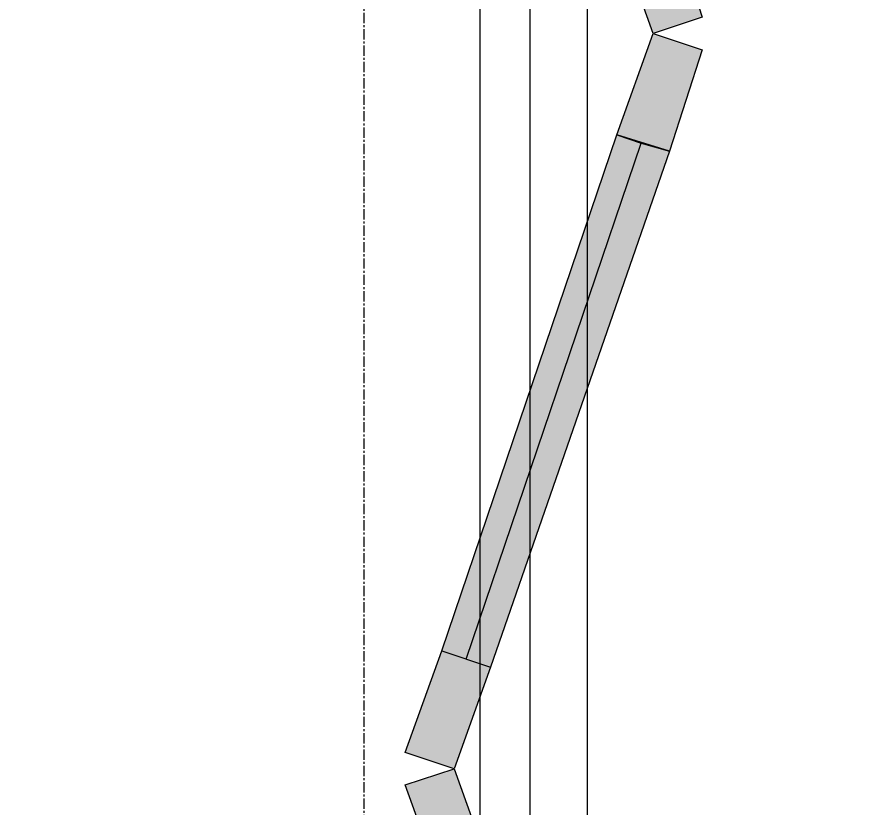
# Model space of a CAD drawing. Header units: millimetres. Extents: x 0 to 168960, y -92093 to 443706.
# Drawn here: x 60871 to 61653, y 314981 to 315717 of the extents above; entities that cross this region are included whole.
import ezdxf
from ezdxf.enums import TextEntityAlignment as Align

# ---------------------------------------------------------------- set-up
doc = ezdxf.new("R2018")
doc.units = ezdxf.units.MM
doc.linetypes.add('осевая', pattern=[50.8, 31.75, -6.35, 6.35, -6.35])
for name, color, linetype, lineweight in [('_0', 7, 'Continuous', 15), ('АР_Названия помещений', 124, 'Continuous', 5), ('АР_Номер помещения', 1, 'Continuous', 25), ('АР_Помещения_площадь', 19, 'Continuous', 9)]:
    doc.layers.add(name, color=color, linetype=linetype, lineweight=lineweight)
doc.styles.add('ISOCPEUR', font='isocpeur.ttf', dxfattribs={"height": 175})
doc.styles.get("Standard").update_dxf_attribs({"font": 'arial.ttf'})

# ---------------------------------------------------------------- blocks, each defined once
blk = doc.blocks.new('*U362')
at = {"color": 8, "style": 'ISOCPEUR', "width": 0.7, "flags": 1}
blk.add_attdef('КАТЕГОРИЯ', (-499.17, -2092.19), '', height=250, dxfattribs=at)
at = {"layer": 'АР_Номер помещения', "color": 8, "style": 'ISOCPEUR', "width": 0.7}
blk.add_attdef('НОМЕР_ПОМЕЩЕНИЯ', text='', height=300, dxfattribs=at).set_placement((-17564.87, 2858.19), align=Align.MIDDLE_CENTER)
at = {"layer": 'АР_Помещения_площадь', "color": 8, "style": 'ISOCPEUR', "width": 0.7}
blk.add_attdef('ПЛОЩАДЬ_ПОМЕЩЕНИЯ', text='', height=200, dxfattribs=at).set_placement((-1475.61, 2342.48), align=Align.MIDDLE_RIGHT)
at = {"layer": 'АР_Помещения_площадь', "color": 8, "lineweight": 30, "width": 0.7, "flags": 104}
blk.add_attdef('ИМЯ_ПОМЕЩЕНИЯ', text='', height=100, dxfattribs=at).set_placement((157.63, 1217.14), align=Align.MIDDLE_CENTER)
blk = doc.blocks.new('*U370')
at = {"color": 8, "style": 'ISOCPEUR', "width": 0.7, "flags": 1}
blk.add_attdef('КАТЕГОРИЯ', (-499.17, -2092.19), '', height=250, dxfattribs=at)
at = {"layer": 'АР_Номер помещения', "color": 8, "style": 'ISOCPEUR', "width": 0.7}
blk.add_attdef('НОМЕР_ПОМЕЩЕНИЯ', text='', height=300, dxfattribs=at).set_placement((-21611.63, 4249.17), align=Align.MIDDLE_CENTER)
at = {"layer": 'АР_Помещения_площадь', "color": 8, "style": 'ISOCPEUR', "width": 0.7}
blk.add_attdef('ПЛОЩАДЬ_ПОМЕЩЕНИЯ', text='', height=200, dxfattribs=at).set_placement((-21288, 5858.84), align=Align.MIDDLE_RIGHT)
at = {"layer": 'АР_Помещения_площадь', "color": 8, "lineweight": 30, "width": 0.7, "flags": 104}
blk.add_attdef('ИМЯ_ПОМЕЩЕНИЯ', text='', height=100, dxfattribs=at).set_placement((157.63, 1217.14), align=Align.MIDDLE_CENTER)
blk = doc.blocks.new('*U456')
at = {"color": 8}
blk.add_lwpolyline([(-50, 0), (-50, -5465.32), (50, -5465.32), (49.99, -4876.32), (905.07, -4876.32), (905.07, -5465.32), (1005.07, -5465.32), (1005.07, -4776.32), (49.99, -4776.32), (50, 0)], close=True, dxfattribs=at)
blk = doc.blocks.new('*U590')
at = {"color": 8}
blk.add_lwpolyline([(-50, 0), (-50, -5363.03), (50, -5363.03), (49.99, -4774.03), (905.07, -4774.03), (905.07, -5363.03), (1005.07, -5363.03), (1005.07, -4674.03), (49.99, -4674.03), (50, 0)], close=True, dxfattribs=at)

msp = doc.modelspace()

# ---------------------------------------------------------------- hatches: boundary and pattern name
at = {"layer": '_0', "linetype": 'Continuous', "lineweight": 18}
for points in [[(61462.799, 315701.4), (61508.186, 315716.529), (61477.928, 315811.084), (61428.759, 315795.955)], [(61508.249, 315686.271), (61462.862, 315701.4), (61428.822, 315606.844), (61477.991, 315591.715)], [(61266.124, 315126.503), (61288.817, 315118.938), (61451.453, 315599.28), (61428.759, 315606.844)], [(61288.817, 315118.938), (61311.511, 315111.374), (61477.928, 315591.715), (61451.453, 315599.28)], [(61232.147, 315031.947), (61277.534, 315016.818), (61311.574, 315111.374), (61266.187, 315126.503)], [(61277.534, 315016.818), (61232.147, 315001.689), (61266.187, 314907.134), (61311.574, 314922.263)]]:
    msp.add_hatch(color=256, dxfattribs=at).paths.add_polyline_path(points)

# ---------------------------------------------------------------- linework, layer by layer
at = {"layer": '_0', "linetype": 'осевая', "ltscale": 0.3}
msp.add_line((61193.707, 312053.426), (61193.707, 326353.426), dxfattribs=at)
at = {"layer": '_0', "linetype": 'осевая', "lineweight": 0, "ltscale": 500}
msp.add_line((61348.387, 314258.76), (61348.387, 319727.119), dxfattribs=at)
at = {"layer": '_0', "linetype": 'Continuous', "lineweight": 18}
for points in [[(61462.799, 315701.4), (61428.759, 315795.955), (61477.928, 315811.084), (61508.186, 315716.529)], [(61508.186, 315686.271), (61477.928, 315591.715), (61428.759, 315606.844), (61462.799, 315701.4)], [(61232.084, 315031.947), (61266.124, 315126.503), (61311.511, 315111.374), (61277.471, 315016.818)], [(61277.471, 315016.818), (61311.511, 314922.263), (61266.124, 314907.134), (61232.084, 315001.689)]]:
    msp.add_lwpolyline(points, close=True, dxfattribs=at)
for points in [[(61266.124, 315126.503), (61428.759, 315606.844), (61451.453, 315599.28)], [(61288.817, 315118.938), (61451.453, 315599.28)], [(61451.453, 315599.28), (61477.928, 315591.715), (61311.511, 315111.374)]]:
    msp.add_lwpolyline(points, dxfattribs=at)

# ---------------------------------------------------------------- block references
at = {"layer": '_0'}
ref = msp.add_blockref('*U370', (75328.426, 311412.67), dxfattribs=at)
lines = msp.add_mtext('\\W0.8000;Санузлы для мальчиков основной и старшей\\Pшколы', dxfattribs={"layer": 'АР_Названия помещений', "color": 8, "insert": (54841.092, 321948.557), "char_height": 2433.38712, "width": 1779.62855, "attachment_point": 1})
ref.add_attrib('ИМЯ_ПОМЕЩЕНИЯ', '', (54841.092, 321948.557), dxfattribs={"flags": 104}).embed_mtext(lines)
ref = msp.add_blockref('*U362', (49645.182, 311704.592), dxfattribs=at)
lines = msp.add_mtext('\\W0.8000;Кабинет информатики и информационных\\Pтехнологий с возможностью деления\\Pтрансформируемой перегородкой на два\\Pпомещения', dxfattribs={"layer": 'АР_Названия помещений', "color": 8, "insert": (33695.117, 321446.171), "char_height": 6603.18335, "width": 1779.62855, "attachment_point": 1})
ref.add_attrib('ИМЯ_ПОМЕЩЕНИЯ', '', (33695.117, 321446.171), dxfattribs={"flags": 104}).embed_mtext(lines)
at = {"layer": '_0', "lineweight": 0, "ltscale": 100, "transparency": 33554687}
for name, p in [('*U456', (61351.594, 319624.08)), ('*U590', (61351.594, 319521.793))]:
    msp.add_blockref(name, p, dxfattribs=at)

doc.saveas('drawing.dxf')
